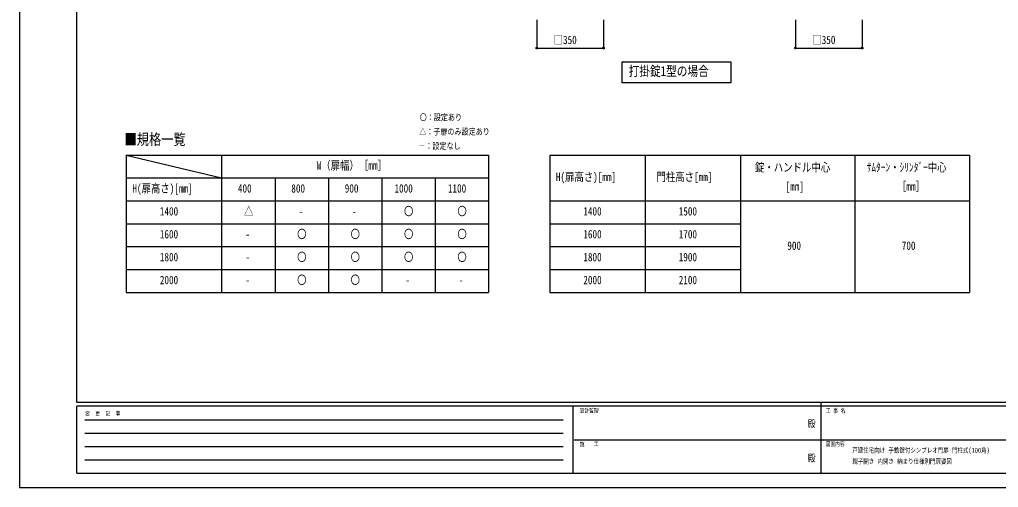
# Model space of a CAD drawing. Units: millimetres, scale not verified. Extents: x -4205 to 4205, y -2970 to 2970.
# Drawn here: x -4205 to 926, y -2970 to -518 of the extents above; entities that cross this region are included whole.
import ezdxf
from ezdxf.enums import TextEntityAlignment as Align

# ---------------------------------------------------------------- set-up
doc = ezdxf.new("R2010")
doc.units = ezdxf.units.MM
doc.header["$LTSCALE"] = 12
doc.header["$PDMODE"] = 32
doc.header["$PDSIZE"] = 6
for name, color, linetype in [('0-2_USER1', 3, 'Continuous'), ('0-5_YKK_D', 6, 'Continuous'), ('0-6_YKK_ZWAK', 7, 'Continuous')]:
    doc.layers.add(name, color=color, linetype=linetype)
doc.styles.add('ＭＳ ゴシック', font='')
doc.styles.get('ＭＳ ゴシック').set_extended_font_data('MS Gothic')

msp = doc.modelspace()

# ---------------------------------------------------------------- linework, layer by layer
at = {"layer": '0-2_USER1'}
for p, q in [((-3645.98, -1228), (-3145.98, -1348)), ((-3645.98, -1228), (-3145.98, -1348)), ((-3645.98, -1228), (-1745.98, -1228)), ((-3645.98, -1228), (-3645.98, -1948)), ((-3145.98, -1228), (-3145.98, -1948)), ((-1745.98, -1228), (-1745.98, -1948)), ((-1425.98, -1228), (774.02, -1228)), ((-1425.98, -1228), (-1425.98, -1948)), ((-925.98, -1228), (-925.98, -1948)), ((-425.98, -1228), (-425.98, -1948)), ((174.02, -1228), (174.02, -1948)), ((774.02, -1228), (774.02, -1948)), ((-3645.98, -1348), (-1745.98, -1348)), ((-2865.98, -1348), (-2865.98, -1948)), ((-2585.98, -1348), (-2585.98, -1948)), ((-2305.98, -1348), (-2305.98, -1948)), ((-2025.98, -1348), (-2025.98, -1948)), ((-3645.98, -1468), (-1745.98, -1468)), ((-1425.98, -1468), (774.02, -1468)), ((-3645.98, -1588), (-1745.98, -1588)), ((-1425.98, -1588), (-425.98, -1588)), ((-3645.98, -1708), (-1745.98, -1708)), ((-1425.98, -1708), (-425.98, -1708)), ((-3645.98, -1828), (-1745.98, -1828)), ((-1425.98, -1828), (-425.98, -1828)), ((-3645.98, -1948), (-1745.98, -1948)), ((-1425.98, -1948), (774.02, -1948))]:
    msp.add_line(p, q, dxfattribs=at)
msp.add_lwpolyline([(-1046.13, -849.22), (-1046.13, -739.22), (-476.49, -739.22), (-476.49, -849.22)], close=True, dxfattribs=at)
at = {"layer": '0-5_YKK_D'}
for p, q in [((-1493.98, -518.58), (-1493.98, -668.58)), ((-1143.98, -518.58), (-1143.98, -668.58)), ((-137.98, -518.58), (-137.98, -668.58)), ((212.02, -518.58), (212.02, -668.58)), ((-1493.98, -667.58), (-1143.98, -667.58)), ((-137.98, -667.58), (212.02, -667.58))]:
    msp.add_line(p, q, dxfattribs=at)
for centre in [(-1493.98, -667.58), (-1143.98, -667.58), (-137.98, -667.58), (212.02, -667.58)]:
    msp.add_circle(centre, 4.25, dxfattribs=at)
at = {"layer": '0-6_YKK_ZWAK'}
for p, q in [((-3904.98, -2525), (-3904.98, 2775)), ((3895.02, -2525), (-3904.98, -2525)), ((-1304.98, -2545), (-3904.98, -2545)), ((-3904.98, -2895), (-3904.98, -2545)), ((-1304.98, -2545), (-1304.98, -2895)), ((-4.98, -2545), (-1304.98, -2545)), ((-4.98, -2525), (-4.98, -2895)), ((1295.02, -2545), (-4.98, -2545)), ((-3862.48, -2615), (-1354.98, -2615)), ((-3862.48, -2685), (-1354.98, -2685)), ((-3862.48, -2755), (-1354.98, -2755)), ((-1297.48, -2720), (-4.98, -2720)), ((-4.98, -2720), (1295.02, -2720)), ((-3862.48, -2825), (-1354.98, -2825)), ((-3904.98, -2895), (-1304.98, -2895)), ((-1304.98, -2895), (-4.98, -2895)), ((-4.98, -2895), (1295.02, -2895))]:
    msp.add_line(p, q, dxfattribs=at)
msp.add_lwpolyline([(-4205, -2970), (4205, -2970), (4205, 2970), (-4205, 2970)], close=True, dxfattribs=at)
msp.add_point((-4.98, -2895), dxfattribs=at)

# ---------------------------------------------------------------- texts
at = {"layer": '0-2_USER1', "style": 'ＭＳ ゴシック', "width": 0.8}
for s, height, p in [('打掛錠1型の場合', 51.32, (-1012.13, -829.22)), ('〇：設定あり', 32.99, (-2107.36, -1056.99)), ('■規格一覧', 58.65, (-3654.51, -1192.42)), ('△：子扉のみ設定あり', 32.99, (-2109.76, -1131.99)), ('－：設定なし', 32.99, (-2114.56, -1206.99)), ('W（扉幅）［㎜］', 43.99, (-2647.58, -1318)), ('錠・ハンドル中心', 43.99, (-349.98, -1328)), ('ｻﾑﾀｰﾝ・ｼﾘﾝﾀﾞｰ中心', 43.99, (235.62, -1328)), ('H(扉高さ)[mm]', 43.99, (-1393.58, -1378)), ('門柱高さ[mm]', 43.99, (-866.38, -1378)), ('H(扉高さ)[mm]', 43.99, (-3613.58, -1438)), ('400', 43.99, (-3060.38, -1438)), ('800', 43.99, (-2780.38, -1438)), ('900', 43.99, (-2500.38, -1438)), ('1000', 43.99, (-2239.58, -1438)), ('1100', 43.99, (-1959.58, -1438)), ('[㎜]', 43.99, (-189.98, -1428)), ('［㎜］', 43.99, (394.02, -1428)), ('1400', 43.99, (-3469.58, -1558)), ('△', 43.99, (-3028.38, -1558)), ('-', 43.99, (-2741.98, -1558)), ('-', 43.99, (-2461.98, -1558)), ('〇', 43.99, (-2189.98, -1558)), ('〇', 43.99, (-1909.98, -1558)), ('1400', 43.99, (-1249.58, -1558)), ('1500', 43.99, (-749.58, -1558)), ('1600', 43.99, (-3469.58, -1678)), ('〇', 43.99, (-2749.98, -1678)), ('〇', 43.99, (-2469.98, -1678)), ('〇', 43.99, (-2189.98, -1678)), ('〇', 43.99, (-1909.98, -1678)), ('1600', 43.99, (-1249.58, -1678)), ('1700', 43.99, (-749.58, -1678)), ('-', 43.99, (-3021.98, -1678)), ('900', 43.99, (-180.38, -1738)), ('700', 43.99, (419.62, -1738)), ('1800', 43.99, (-3469.58, -1798)), ('〇', 43.99, (-2749.98, -1798)), ('〇', 43.99, (-2469.98, -1798)), ('〇', 43.99, (-2189.98, -1798)), ('〇', 43.99, (-1909.98, -1798)), ('1800', 43.99, (-1249.58, -1798)), ('1900', 43.99, (-749.58, -1798)), ('-', 43.99, (-3021.98, -1798)), ('2000', 43.99, (-3469.58, -1918)), ('-', 43.99, (-3021.98, -1918)), ('〇', 43.99, (-2749.98, -1918)), ('〇', 43.99, (-2469.98, -1918)), ('-', 43.99, (-2181.98, -1918)), ('-', 43.99, (-1901.98, -1918)), ('2000', 43.99, (-1249.58, -1918)), ('2100', 43.99, (-749.58, -1918)), ('戸建住宅向け 手動錠付シンプレオ門扉 門柱式(100角)', 25.66, (160.31, -2795.72)), ('親子開き 内開き 納まり仕様別門扉姿図', 25.66, (160.31, -2854.06))]:
    msp.add_text(s, height=height, dxfattribs=at).set_placement(p, align=Align.BOTTOM_LEFT)
at = {"layer": '0-5_YKK_D', "style": 'ＭＳ ゴシック', "width": 0.8}
for p in [(-1405.38, -659.58), (-49.38, -659.58)]:
    msp.add_text('□350', height=43.99, dxfattribs=at).set_placement(p, align=Align.BOTTOM_LEFT)
at = {"layer": '0-6_YKK_ZWAK', "style": 'ＭＳ ゴシック', "width": 0.8}
for s, height, p in [('設計監理', 21.99, (-1268.31, -2585)), ('工 事 名', 21.99, (21.27, -2585)), ('変  更  記  事', 21.99, (-3861.31, -2600)), ('殿', 36.66, (-73.67, -2665.83)), ('施\u3000\u3000工', 21.99, (-1268.31, -2760)), ('図面内容', 21.99, (21.27, -2760)), ('殿', 36.66, (-73.67, -2845.83))]:
    msp.add_text(s, height=height, dxfattribs=at).set_placement(p, align=Align.BOTTOM_LEFT)

doc.saveas('drawing.dxf')
